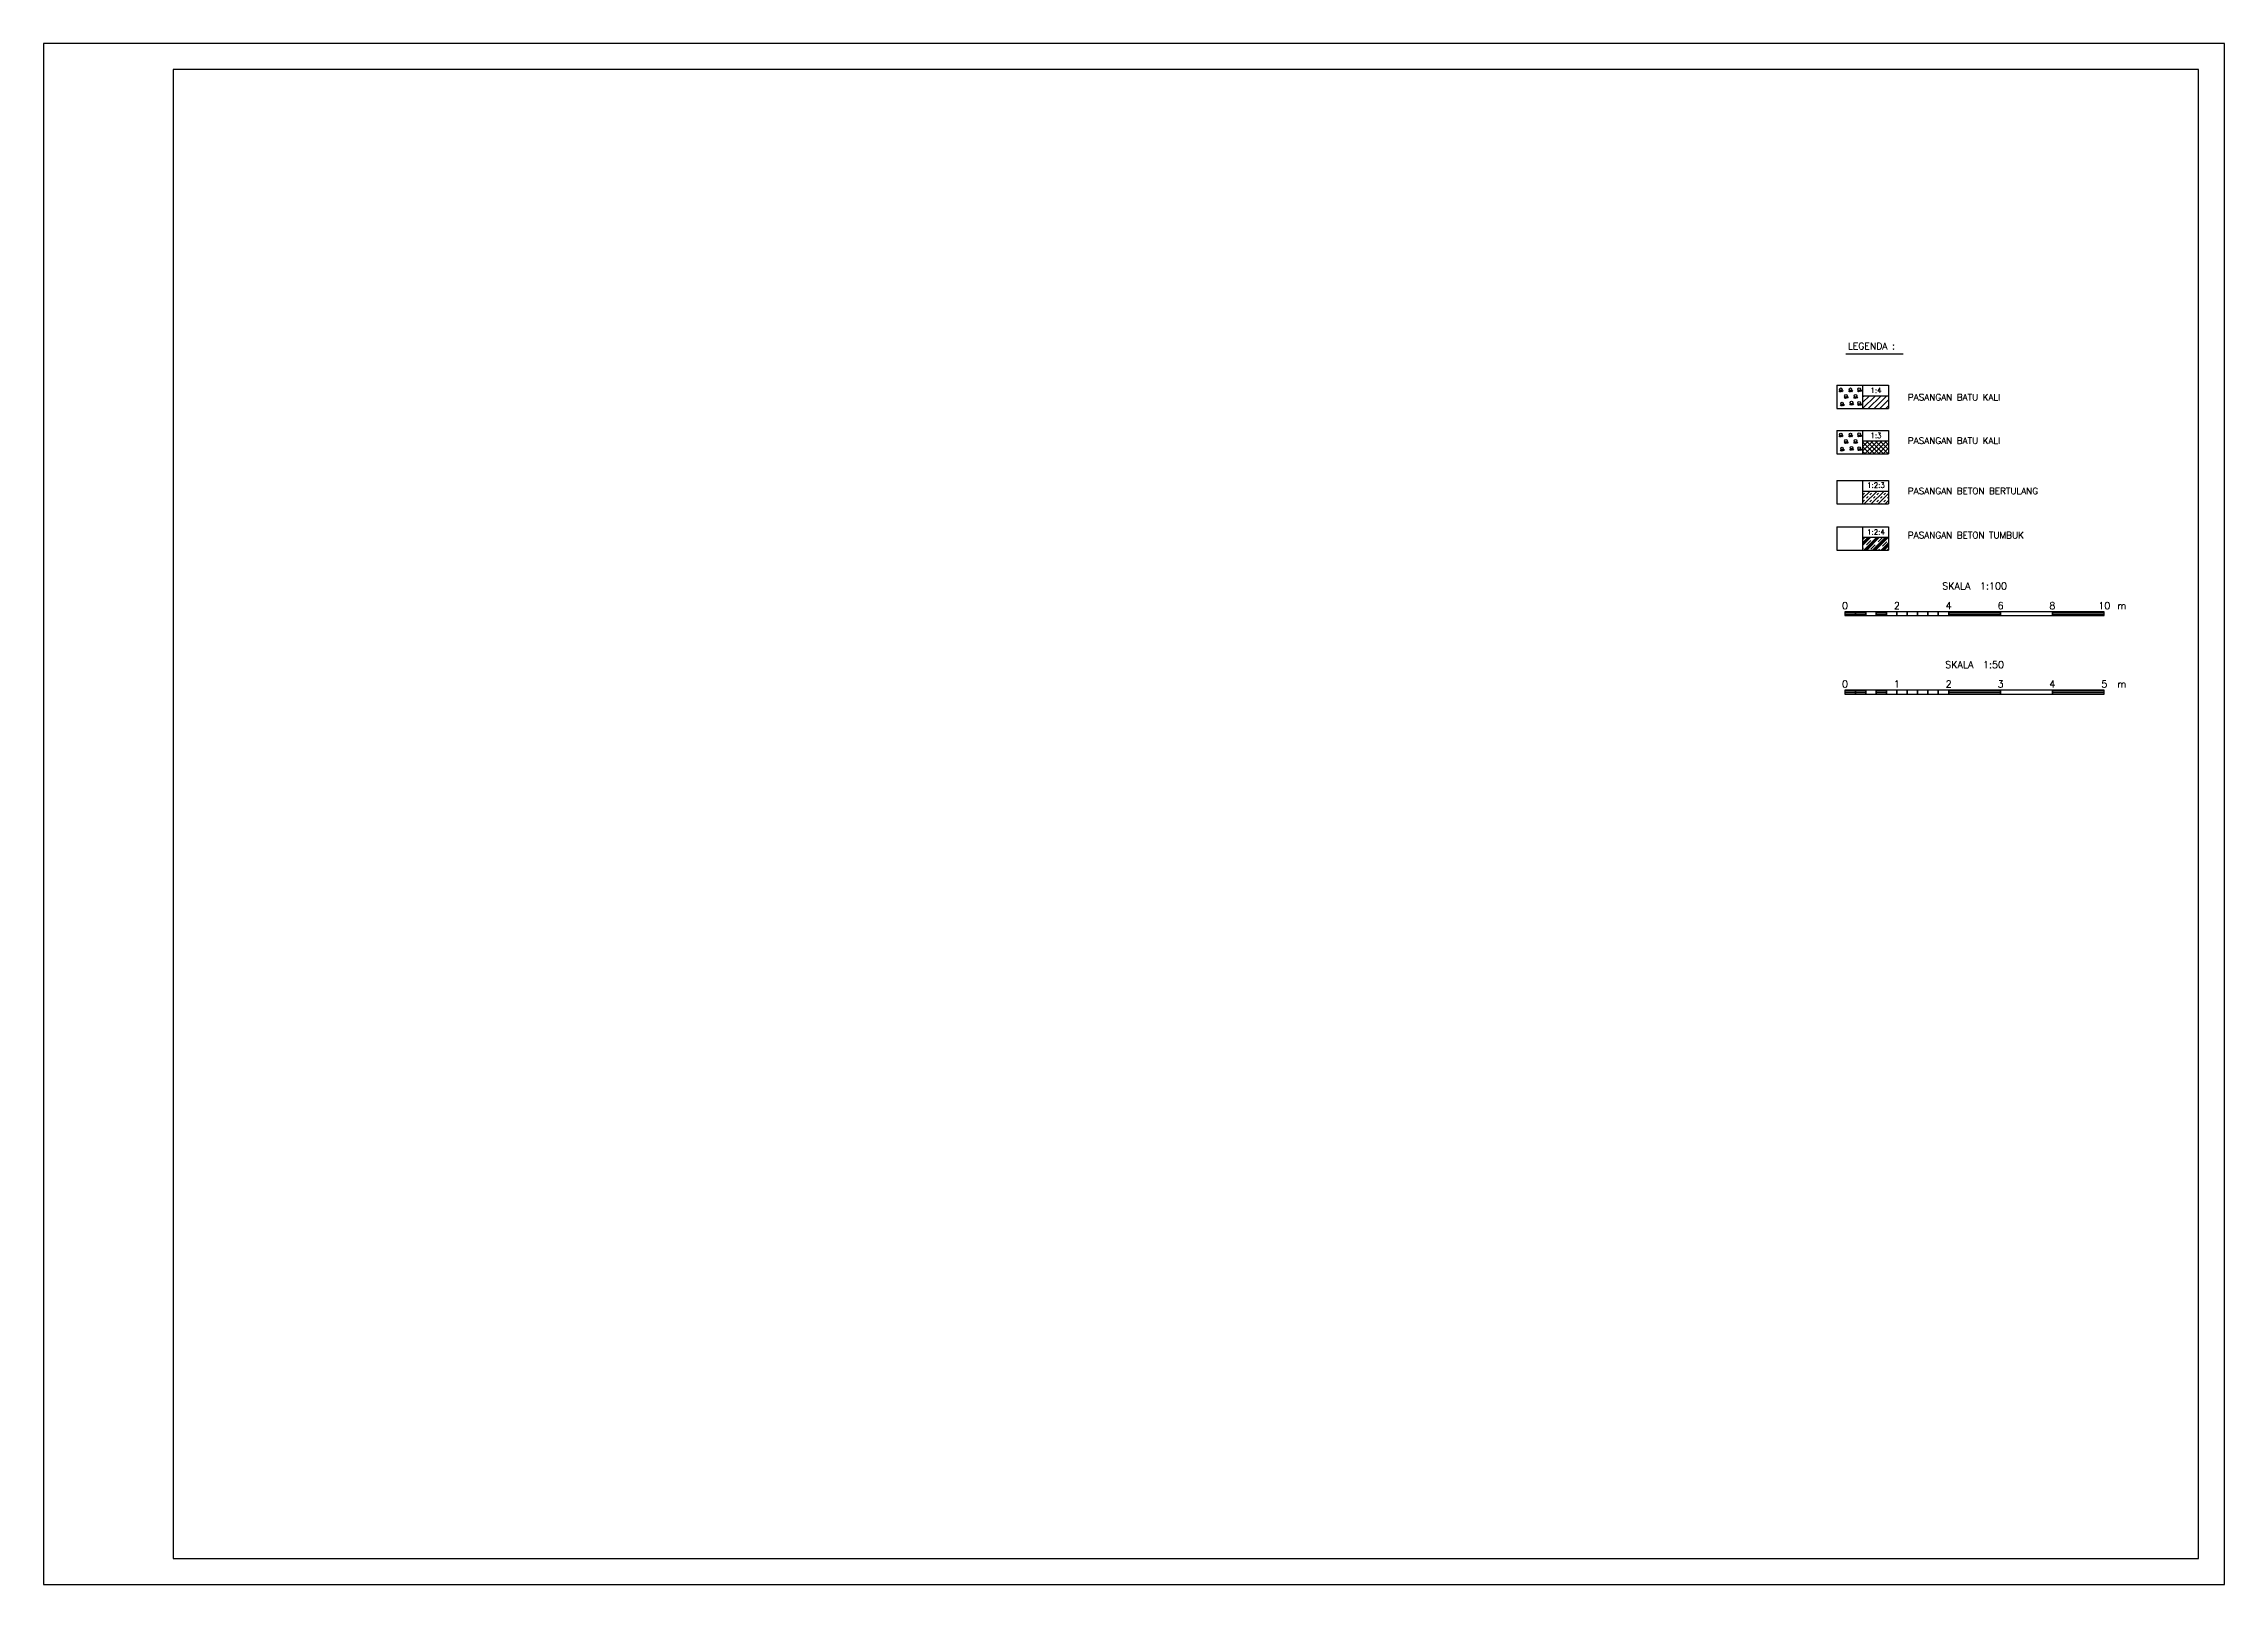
# Model space of a CAD drawing. Header units: metres. Extents: x 511708 to 512549, y 196282 to 196876.
import ezdxf
from ezdxf.enums import TextEntityAlignment as Align

# ---------------------------------------------------------------- set-up
doc = ezdxf.new("R2010")
doc.units = ezdxf.units.M
doc.header["$MEASUREMENT"] = 0
doc.layers.get('0').update_dxf_attribs({"linetype": 'CONTINUOUS'})
doc.layers.add('KOP', color=7, linetype='CONTINUOUS')
doc.styles.get("Standard").update_dxf_attribs({"font": 'Simplex.shx'})
pattern_1 = [(0, (512392.31846, 196357.5353), (0, 0.635), [])]
pattern_2 = [(0, (512392.31846, 196387.79076), (0, 0.635), [])]

msp = doc.modelspace()

# ---------------------------------------------------------------- hatches: boundary and pattern name
at = {"linetype": 'Continuous'}
h = msp.add_hatch(dxfattribs=at)
h.set_pattern_fill('ANSI31', color=1, scale=0.5, style=0)
h.set_pattern_definition([(45, (512050.2388, 196792.111), (-1.122532, 1.122532), [])])
h.paths.add_polyline_path([(512419.14, 196735.57), (512419.14, 196740.57), (512409.14, 196740.57), (512409.14, 196735.57)])
h = msp.add_hatch(dxfattribs=at)
h.set_pattern_fill('ANSI37', color=1, scale=10, style=0)
h.set_pattern_definition([(45, (561701.5757, 206279.2546), (-0.883883476, 0.883883476), []), (135, (561701.5757, 206279.2546), (-0.883883476, -0.883883476), [])])
h.paths.add_polyline_path([(512419.14, 196718.19), (512419.14, 196723.19), (512409.14, 196723.19), (512409.14, 196718.19)])
h = msp.add_hatch(dxfattribs=at)
h.set_pattern_fill('TRANS', color=1, scale=0.3, angle=45, style=0)
h.set_pattern_definition([(45, (512050.2388, 196716.4967), (-1.347038, 1.347038), []), (45, (512049.5653, 196717.1702), (-1.347038, 1.347038), [0.9525, -0.9525])])
h.paths.add_polyline_path([(512419.14, 196698.82), (512419.14, 196703.82), (512409.14, 196703.82), (512409.14, 196698.82)])
h = msp.add_hatch(dxfattribs=at)
h.set_pattern_fill('CLAY', color=1, scale=0.5, angle=45, style=0)
h.set_pattern_definition([(45, (512050.2388, 196717.887), (-1.683798, 1.683798), []), (45, (512049.9582, 196718.1677), (-1.683798, 1.683798), []), (45, (512049.6776, 196718.4484), (-1.683798, 1.683798), []), (45, (512049.1163, 196719.0096), (-1.683798, 1.683798), [2.38125, -1.5875])])
h.paths.add_polyline_path([(512419.14, 196680.97), (512419.14, 196685.97), (512409.14, 196685.97), (512409.14, 196680.97)])
h = msp.add_hatch(dxfattribs=at)
h.set_pattern_fill('LINE', color=2, scale=0.2, style=0)
h.set_pattern_definition(pattern_2)
h.paths.add_polyline_path([(512402.32, 196655.79), (512406.32, 196655.79), (512406.32, 196657.29), (512402.32, 196657.29)])
h = msp.add_hatch(dxfattribs=at)
h.set_pattern_fill('LINE', color=2, scale=0.2, style=0)
h.set_pattern_definition(pattern_2)
h.paths.add_polyline_path([(512406.32, 196655.79), (512410.32, 196655.79), (512410.32, 196657.29), (512406.32, 196657.29)])
h = msp.add_hatch(dxfattribs=at)
h.set_pattern_fill('LINE', color=2, scale=0.2, style=0)
h.set_pattern_definition(pattern_2)
h.paths.add_polyline_path([(512414.32, 196655.79), (512418.32, 196655.79), (512418.32, 196657.29), (512414.32, 196657.29)])
h = msp.add_hatch(dxfattribs=at)
h.set_pattern_fill('LINE', color=2, scale=0.2, style=0)
h.set_pattern_definition(pattern_2)
h.paths.add_polyline_path([(512442.32, 196655.79), (512462.32, 196655.79), (512462.32, 196657.29), (512442.32, 196657.29)])
h = msp.add_hatch(dxfattribs=at)
h.set_pattern_fill('LINE', color=2, scale=0.2, style=0)
h.set_pattern_definition(pattern_2)
h.paths.add_polyline_path([(512482.32, 196655.79), (512502.32, 196655.79), (512502.32, 196657.29), (512482.32, 196657.29)])
h = msp.add_hatch(dxfattribs=at)
h.set_pattern_fill('LINE', color=2, scale=0.2, style=0)
h.set_pattern_definition(pattern_1)
h.paths.add_polyline_path([(512402.32, 196625.54), (512406.32, 196625.54), (512406.32, 196627.04), (512402.32, 196627.04)])
h = msp.add_hatch(dxfattribs=at)
h.set_pattern_fill('LINE', color=2, scale=0.2, style=0)
h.set_pattern_definition(pattern_1)
h.paths.add_polyline_path([(512406.32, 196625.54), (512410.32, 196625.54), (512410.32, 196627.04), (512406.32, 196627.04)])
h = msp.add_hatch(dxfattribs=at)
h.set_pattern_fill('LINE', color=2, scale=0.2, style=0)
h.set_pattern_definition(pattern_1)
h.paths.add_polyline_path([(512414.32, 196625.54), (512418.32, 196625.54), (512418.32, 196627.04), (512414.32, 196627.04)])
h = msp.add_hatch(dxfattribs=at)
h.set_pattern_fill('LINE', color=2, scale=0.2, style=0)
h.set_pattern_definition(pattern_1)
h.paths.add_polyline_path([(512442.32, 196625.54), (512462.32, 196625.54), (512462.32, 196627.04), (512442.32, 196627.04)])
h = msp.add_hatch(dxfattribs=at)
h.set_pattern_fill('LINE', color=2, scale=0.2, style=0)
h.set_pattern_definition(pattern_1)
h.paths.add_polyline_path([(512482.32, 196625.54), (512502.32, 196625.54), (512502.32, 196627.04), (512482.32, 196627.04)])

# ---------------------------------------------------------------- linework, layer by layer
at = {"color": 4}
msp.add_line((512402.71, 196756.67), (512424.81, 196756.67), dxfattribs=at)
at = {"color": 3, "linetype": 'Continuous'}
for p, q in [((512399.14, 196744.57), (512419.14, 196744.57)), ((512399.14, 196744.57), (512399.14, 196735.57)), ((512409.14, 196744.57), (512409.14, 196735.57)), ((512419.14, 196744.57), (512419.14, 196735.57)), ((512399.14, 196735.57), (512419.14, 196735.57)), ((512409.14, 196740.57), (512419.14, 196740.57)), ((512399.14, 196727.19), (512419.14, 196727.19)), ((512399.14, 196727.19), (512399.14, 196718.19)), ((512409.14, 196727.19), (512409.14, 196718.19)), ((512419.14, 196727.19), (512419.14, 196718.19)), ((512409.14, 196723.19), (512419.14, 196723.19)), ((512399.14, 196718.19), (512419.14, 196718.19)), ((512399.14, 196707.82), (512419.14, 196707.82)), ((512399.14, 196707.82), (512399.14, 196698.82)), ((512409.14, 196707.82), (512409.14, 196698.82)), ((512409.14, 196703.82), (512419.14, 196703.82)), ((512419.14, 196707.82), (512419.14, 196698.82)), ((512399.14, 196698.82), (512419.14, 196698.82)), ((512399.14, 196689.97), (512399.14, 196680.97)), ((512399.14, 196689.97), (512419.14, 196689.97)), ((512409.14, 196689.97), (512409.14, 196680.97)), ((512409.14, 196685.97), (512419.14, 196685.97)), ((512419.14, 196689.97), (512419.14, 196680.97)), ((512399.14, 196680.97), (512419.14, 196680.97))]:
    msp.add_line(p, q, dxfattribs=at)
for points in [[(512402.32, 196655.79), (512406.32, 196655.79), (512406.32, 196657.29), (512402.32, 196657.29)], [(512406.32, 196655.79), (512410.32, 196655.79), (512410.32, 196657.29), (512406.32, 196657.29)], [(512410.32, 196655.79), (512414.32, 196655.79), (512414.32, 196657.29), (512410.32, 196657.29)], [(512414.32, 196655.79), (512418.32, 196655.79), (512418.32, 196657.29), (512414.32, 196657.29)], [(512418.32, 196655.79), (512422.32, 196655.79), (512422.32, 196657.29), (512418.32, 196657.29)], [(512422.32, 196655.79), (512426.32, 196655.79), (512426.32, 196657.29), (512422.32, 196657.29)], [(512426.32, 196655.79), (512430.32, 196655.79), (512430.32, 196657.29), (512426.32, 196657.29)], [(512430.32, 196655.79), (512434.32, 196655.79), (512434.32, 196657.29), (512430.32, 196657.29)], [(512434.32, 196655.79), (512438.32, 196655.79), (512438.32, 196657.29), (512434.32, 196657.29)], [(512438.32, 196655.79), (512442.32, 196655.79), (512442.32, 196657.29), (512438.32, 196657.29)], [(512442.32, 196655.79), (512462.32, 196655.79), (512462.32, 196657.29), (512442.32, 196657.29)], [(512462.32, 196655.79), (512482.32, 196655.79), (512482.32, 196657.29), (512462.32, 196657.29)], [(512482.32, 196655.79), (512502.32, 196655.79), (512502.32, 196657.29), (512482.32, 196657.29)], [(512402.32, 196625.54), (512406.32, 196625.54), (512406.32, 196627.04), (512402.32, 196627.04)], [(512406.32, 196625.54), (512410.32, 196625.54), (512410.32, 196627.04), (512406.32, 196627.04)], [(512410.32, 196625.54), (512414.32, 196625.54), (512414.32, 196627.04), (512410.32, 196627.04)], [(512414.32, 196625.54), (512418.32, 196625.54), (512418.32, 196627.04), (512414.32, 196627.04)], [(512418.32, 196625.54), (512422.32, 196625.54), (512422.32, 196627.04), (512418.32, 196627.04)], [(512422.32, 196625.54), (512426.32, 196625.54), (512426.32, 196627.04), (512422.32, 196627.04)], [(512426.32, 196625.54), (512430.32, 196625.54), (512430.32, 196627.04), (512426.32, 196627.04)], [(512430.32, 196625.54), (512434.32, 196625.54), (512434.32, 196627.04), (512430.32, 196627.04)], [(512434.32, 196625.54), (512438.32, 196625.54), (512438.32, 196627.04), (512434.32, 196627.04)], [(512438.32, 196625.54), (512442.32, 196625.54), (512442.32, 196627.04), (512438.32, 196627.04)], [(512442.32, 196625.54), (512462.32, 196625.54), (512462.32, 196627.04), (512442.32, 196627.04)], [(512462.32, 196625.54), (512482.32, 196625.54), (512482.32, 196627.04), (512462.32, 196627.04)], [(512482.32, 196625.54), (512502.32, 196625.54), (512502.32, 196627.04), (512482.32, 196627.04)]]:
    msp.add_lwpolyline(points, close=True, dxfattribs=at)
for centre, radius in [((512400.7, 196743.05), 0.494), ((512404.42, 196743.05), 0.494), ((512407.81, 196743.1), 0.494), ((512401.18, 196737.64), 0.494), ((512401.18, 196742.43), 0.314), ((512401.67, 196737.02), 0.314), ((512402.68, 196740.54), 0.494), ((512403.17, 196739.92), 0.314), ((512404.81, 196737.93), 0.494), ((512404.91, 196742.43), 0.314), ((512405.29, 196737.31), 0.314), ((512406.36, 196740.54), 0.494), ((512406.84, 196739.92), 0.314), ((512407.81, 196737.79), 0.494), ((512408.29, 196742.48), 0.314), ((512408.29, 196737.17), 0.314), ((512400.7, 196725.66), 0.494), ((512401.18, 196720.26), 0.494), ((512401.18, 196725.04), 0.314), ((512401.67, 196719.64), 0.314), ((512402.68, 196723.15), 0.494), ((512403.17, 196722.53), 0.314), ((512404.42, 196725.66), 0.494), ((512404.81, 196720.55), 0.494), ((512404.91, 196725.04), 0.314), ((512405.29, 196719.93), 0.314), ((512406.36, 196723.15), 0.494), ((512406.84, 196722.53), 0.314), ((512407.81, 196725.71), 0.494), ((512407.81, 196720.4), 0.494), ((512408.29, 196725.09), 0.314), ((512408.29, 196719.78), 0.314)]:
    msp.add_circle(centre, radius, dxfattribs=at)
for centre in [(512400.48, 196742.31), (512400.96, 196736.9), (512402.46, 196739.8), (512404.2, 196742.31), (512404.59, 196737.19), (512406.14, 196739.8), (512407.59, 196742.36), (512407.59, 196737.05), (512400.48, 196724.92), (512400.96, 196719.52), (512402.46, 196722.41), (512404.2, 196724.92), (512404.59, 196719.81), (512406.14, 196722.41), (512407.59, 196724.97), (512407.59, 196719.66)]:
    msp.add_ellipse(centre, major_axis=(-0.329, 0), ratio=0.833332, dxfattribs=at)
at = {"layer": 'KOP', "color": 2}
msp.add_lwpolyline([(511707.64, 196282.3), (512548.64, 196282.3), (512548.64, 196876.3), (511707.64, 196876.3)], close=True, dxfattribs=at)
at = {"layer": 'KOP', "color": 6}
msp.add_lwpolyline([(511757.64, 196292.3), (512538.64, 196292.3), (512538.64, 196866.3), (511757.64, 196866.3)], close=True, dxfattribs=at)

# ---------------------------------------------------------------- texts
at = {"color": 4}
for s, height, p in [('LEGENDA :', 2.6, (512403.45, 196758.4)), ('PASANGAN BATU KALI', 2.5, (512426.56, 196738.72)), ('PASANGAN BATU KALI', 2.5, (512426.56, 196721.99)), ('PASANGAN BETON BERTULANG', 2.5, (512426.56, 196702.59)), ('PASANGAN BETON TUMBUK', 2.5, (512426.56, 196685.53))]:
    msp.add_text(s, height=height, dxfattribs=at).set_placement(p)
at = {"color": 3, "linetype": 'Continuous'}
for s, height, p in [('1:4', 2, (512414.28, 196741.61)), ('1:3', 2, (512414.28, 196724.23)), ('1:2:3', 2, (512414.28, 196705.05)), ('1:2:4', 2, (512414.28, 196687.01)), ('SKALA  1:100', 2.7, (512452.32, 196665.79)), ('0', 2.7, (512402.32, 196658.29)), ('2', 2.7, (512422.32, 196658.29)), ('4', 2.7, (512442.32, 196658.29)), ('6', 2.7, (512462.32, 196658.29)), ('8', 2.7, (512482.32, 196658.29)), ('10', 2.7, (512502.32, 196658.29)), ('SKALA  1:50', 2.7, (512452.32, 196635.54)), ('0', 2.7, (512402.32, 196628.04)), ('1', 2.7, (512422.32, 196628.04)), ('2', 2.7, (512442.32, 196628.04)), ('3', 2.7, (512462.32, 196628.04)), ('4', 2.7, (512482.32, 196628.04)), ('5', 2.7, (512502.32, 196628.04))]:
    msp.add_text(s, height=height, dxfattribs=at).set_placement(p, align=Align.CENTER)
for p in [(512507.32, 196658.29), (512507.32, 196628.04)]:
    msp.add_text('m', height=2.7, dxfattribs=at).set_placement(p)

doc.saveas('drawing.dxf')
